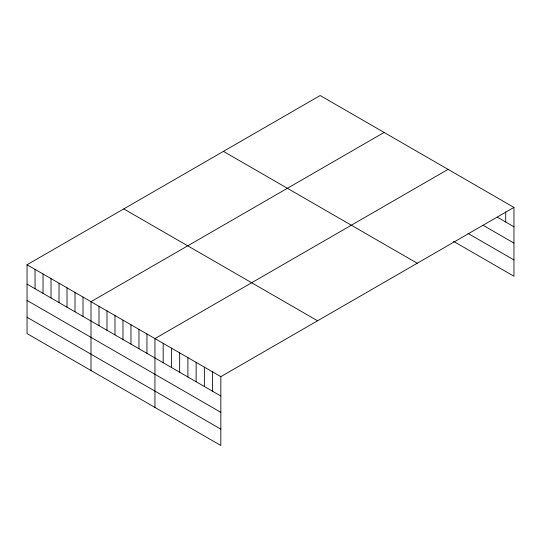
<?xml version="1.0" encoding="UTF-8"?>
<svg xmlns="http://www.w3.org/2000/svg" width="541" height="541" viewBox="0 0 541 541"><rect width="100%" height="100%" fill="white"/><g stroke="black" fill="none" stroke-linecap="round" stroke-linejoin="round"><path stroke-width="0.81" d="M513.95 207.413L220.836 376.637L220.836 445.473L27.05 333.587L27.05 264.759L320.164 95.527L513.95 207.413L513.95 276.241L453.554 241.374M384.11 132.45L91.003 301.675L91.003 370.511M448.063 169.374L154.949 338.598L154.949 407.434M497.477 217.266L513.95 226.78M483.066 225.272L513.95 243.105M467.965 233.374L513.95 259.923M223.433 151.372L417.226 263.257M123.774 208.914L317.567 320.793M27.05 264.759L220.836 376.637M27.05 284.12L220.836 396.005M27.05 300.444L220.836 412.33M27.05 317.263L220.836 429.148M505.713 211.916L505.713 222.026M212.599 371.883L212.599 391.251M204.37 367.129L204.37 386.497M196.133 362.375L196.133 381.743M187.896 357.621L187.896 376.982M179.659 352.86L179.659 372.228M171.423 348.106L171.423 367.474M163.186 343.352L163.186 362.72M146.956 333.98L146.956 353.347M138.963 329.368L138.963 348.735M130.969 324.756L130.969 344.117M122.976 320.137L122.976 339.505M114.983 315.525L114.983 334.886M106.99 310.906L106.99 330.274M98.996 306.294L98.996 325.662M83.01 297.063L83.01 316.431M75.01 292.444L75.01 311.812M67.016 287.832L67.016 307.2M59.023 283.214L59.023 302.581M51.03 278.601L51.03 297.969M43.037 273.983L43.037 293.35M35.043 269.371L35.043 288.738"/></g></svg>
